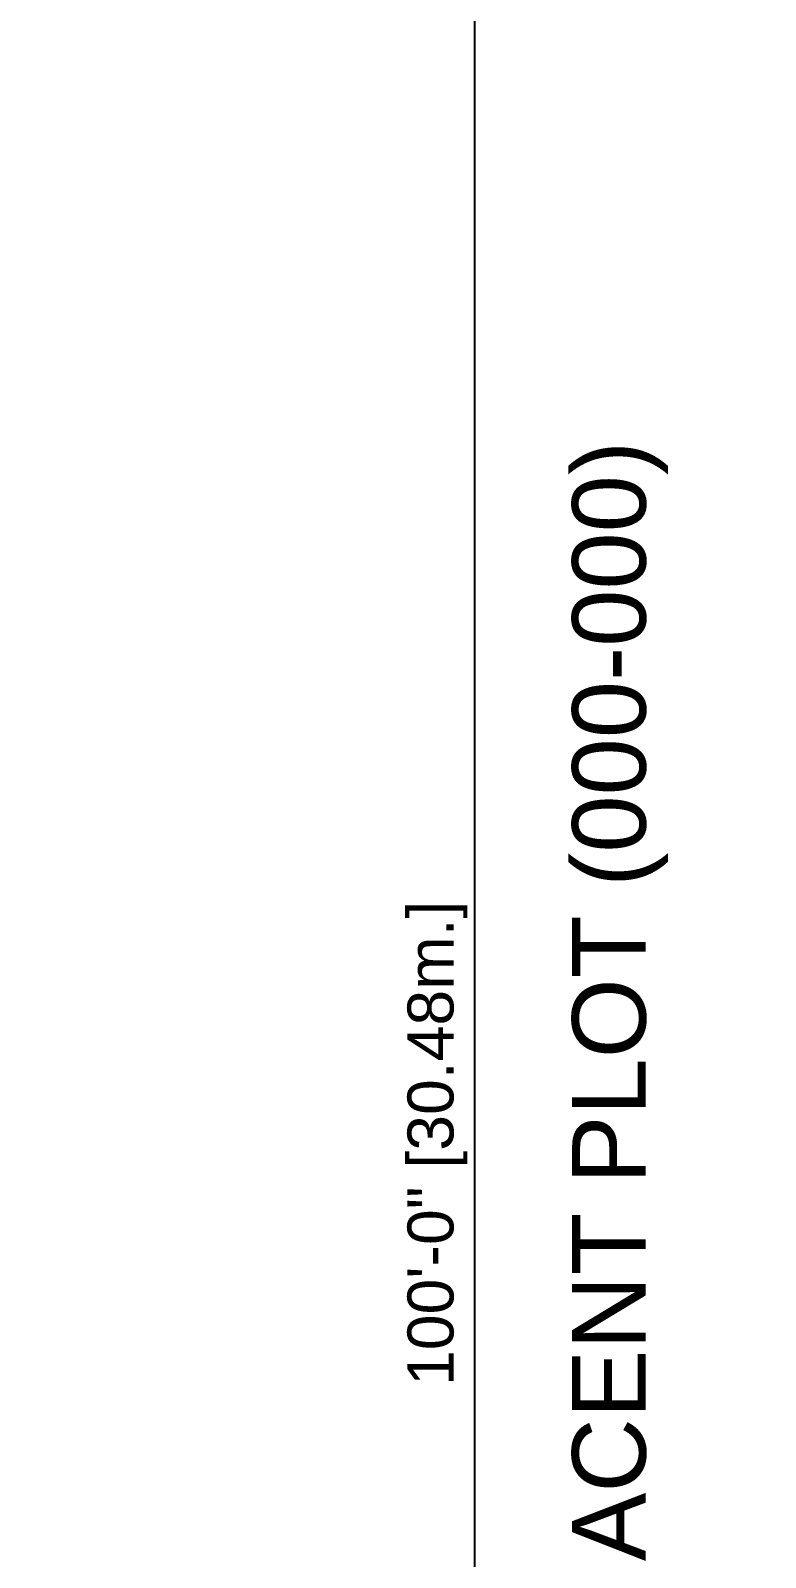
# Model space of a CAD drawing. Header units: centimetres. Extents: x -10658 to 14823, y -5448 to 3597.
# Drawn here: x 11 to 490, y 1254 to 2249 of the extents above; entities that cross this region are included whole.
import ezdxf
from ezdxf.enums import TextEntityAlignment as Align

# ---------------------------------------------------------------- set-up
doc = ezdxf.new("R2010")
doc.units = ezdxf.units.CM
doc.header["$LTSCALE"] = 100
doc.header["$MEASUREMENT"] = 0
doc.header["$PDMODE"] = 35
doc.linetypes.add('FINAL PLOT$0$FINAL PLOT$0$CENTER', pattern=[2, 1.25, -0.25, 0.25, -0.25])
for name, color, linetype in [('DIM IN', 1, 'Continuous'), ('FINAL PLOT$0$DIM-OUT', 1, 'Continuous'), ('FINAL PLOT$0$PLOT LINE', 6, 'FINAL PLOT$0$FINAL PLOT$0$CENTER')]:
    doc.layers.add(name, color=color, linetype=linetype)
doc.layers.add('SOURROUNDING$0$plantitas', color=68, linetype='Continuous', lineweight=5)
doc.styles.add('FINAL PLOT$0$ART', font='arial.ttf')
doc.styles.add('FINAL PLOT$0$ASA', font='romans.shx', dxfattribs={"width": 0.8})
doc.styles.add('FINAL PLOT$0$FINAL PLOT$0$FINAL PLOT$0$ART', font='arial.ttf')
doc.dimstyles.new('FINAL PLOT$0$AS-23-100-FM', dxfattribs={"dimscale": 0, "dimtxt": 20, "dimasz": 15, "dimexe": 15, "dimexo": 10, "dimgap": 5, "dimtad": 1, "dimtoh": 1, "dimdec": 0, "dimlfac": 0.393701, "dimzin": 1, "dimdsep": 46, "dimlunit": 3, "dimtxsty": 'FINAL PLOT$0$ASA', "dimblk1": 'FINAL PLOT$0$_ARCHTICK', "dimblk2": 'FINAL PLOT$0$_ARCHTICK', "dimsah": 1, "dimcen": 15, "dimdle": 15, "dimclrd": 1, "dimclre": 1, "dimclrt": 3, "dimadec": 0, "dimazin": 0, "dimtfac": 1, "dimtdec": 0, "dimtmove": 2, "dimatfit": 3, "dimldrblk": 'FINAL PLOT$0$_ARCHTICK', "dimfxl": 1, "dimtolj": 1, "dimtzin": 0, "dimarcsym": 0})

# ---------------------------------------------------------------- blocks, each defined once
blk = doc.blocks.new('SOURROUNDING$0$0Q62D')
at = {"color": 0, "linetype": 'ByBlock'}
for p, q in [((-0.05, 1.11), (0.07, 0.48)), ((-0.03, 0.53), (-0.05, 1.11)), ((-0.03, 0.96), (0.02, 0.52)), ((-0.33, 0.67), (-0.16, 0.38)), ((-0.24, 0.34), (-0.33, 0.67)), ((-0.99, 0.59), (-0.35, 0.33)), ((-0.47, 0.19), (-0.99, 0.59)), ((0.1, 0.29), (0.34, 0.61)), ((0.34, 0.61), (0.15, 0.24)), ((-0.47, 0.28), (-0.92, 0.55)), ((-0.02, 0.02), (-0.03, 0.53)), ((0.07, 0.48), (0, 0.01)), ((0.02, 0.52), (0.05, 0.51)), ((0.28, 0.34), (1, 0.54)), ((1, 0.54), (0.36, 0.26)), ((1, 0.54), (0.41, 0.33)), ((0, 0), (-0.24, 0.34)), ((-0.16, 0.38), (-0.02, 0.02)), ((0.03, 0.05), (0.28, 0.34)), ((-0.44, 0.21), (-0.38, 0.31)), ((-0.35, 0.33), (0, 0)), ((0, 0.01), (0.1, 0.29)), ((0.36, 0.26), (0, 0.01)), ((0.15, 0.24), (0.03, 0.05)), ((0.08, 0.09), (0.31, 0.27)), ((-0.05, 0.01), (-0.47, 0.19)), ((-0.09, 0.04), (-0.36, 0.22)), ((-1.16, -0.15), (-0.66, 0.01)), ((-0.66, 0.01), (-0.05, 0.01)), ((-0.01, 0.01), (-0.62, -0.13)), ((0.01, 0), (-0.09, -0.29)), ((0, 0.01), (0.39, 0.1)), ((0, -0.42), (0.01, 0)), ((0.02, 0.01), (0.12, -0.52)), ((0.33, -0.36), (0.02, 0.01)), ((0.04, 0.01), (0.28, 0.02)), ((0.39, 0.1), (0.83, 0.01)), ((0.83, 0.01), (0.39, -0.02)), ((0.77, 0.01), (0.5, 0.01)), ((-1.16, -0.15), (-0.72, -0.06)), ((-0.2, -0.01), (-0.53, -0.04)), ((-0.35, -0.31), (-0.01, -0.04)), ((-0.04, -0.06), (-0.31, -0.35)), ((0, -0.03), (-0.3, -0.43)), ((-0.12, -0.23), (0, -0.03)), ((0.02, -0.06), (0.07, -0.48)), ((0.05, -0.01), (0.37, -0.3)), ((0.39, -0.02), (0.05, -0.01)), ((-0.62, -0.13), (-1.16, -0.15)), ((-0.64, -0.6), (-0.35, -0.31)), ((-0.16, -0.45), (-0.12, -0.23)), ((-0.09, -0.29), (-0.16, -0.45)), ((0.37, -0.3), (0.6, -0.73)), ((-0.3, -0.43), (-0.64, -0.6)), ((0.05, -1.18), (0, -0.42)), ((0.6, -0.73), (0.33, -0.36)), ((0.49, -0.56), (0.38, -0.38)), ((0.12, -0.52), (0.05, -1.18)), ((0.04, -1.08), (0.05, -0.56))]:
    blk.add_line(p, q, dxfattribs=at)
blk = doc.blocks.new('SOURROUNDING')
at = {"layer": 'SOURROUNDING$0$plantitas', "color": 54, "extrusion": (0, 0, -1), "xscale": 90.07812315540856, "yscale": 90.07812315540856, "zscale": -90.07812315540879, "rotation": 141.4792577779152}
blk.add_blockref('SOURROUNDING$0$0Q62D', (99.02, 1959.19), dxfattribs=at)
blk = doc.blocks.new('FINAL PLOT$0$_ARCHTICK')
at = {"color": 0, "linetype": 'ByBlock', "const_width": 0.15}
blk.add_lwpolyline([(-0.5, -0.5), (0.5, 0.5)], dxfattribs=at)
blk = doc.blocks.new('*D581')
at = {"layer": 'Defpoints', "color": 0, "transparency": 16777216}
for p in [(161.91, 3048), (161.91, 0), (300.86, 0)]:
    blk.add_point(p, dxfattribs=at)
at = {"layer": 'FINAL PLOT$0$DIM-OUT', "color": 1, "lineweight": -2, "transparency": 16777216}
for p, q in [((300.86, 3063), (300.86, -15)), ((171.91, 3048), (315.86, 3048)), ((171.91, 0), (315.86, 0))]:
    blk.add_line(p, q, dxfattribs=at)
at = {"layer": 'FINAL PLOT$0$DIM-OUT', "color": 1, "lineweight": -2, "transparency": 16777216, "xscale": 15, "yscale": 15, "zscale": 15}
for p, rotation in [((300.86, 3048), 90), ((300.86, 0), 270)]:
    blk.add_blockref('FINAL PLOT$0$_ARCHTICK', p, dxfattribs=dict(at, rotation=rotation))
at = {"layer": 'FINAL PLOT$0$DIM-OUT', "color": 3, "transparency": 16777216, "insert": (276.63, 1524), "char_height": 30, "attachment_point": 5, "rotation": 90, "style": 'FINAL PLOT$0$ART'}
blk.add_mtext('\\A1;100\'-0" [30.48m.]', dxfattribs=at)
blk = doc.blocks.new('FINAL PLOT')
at = {"layer": 'FINAL PLOT$0$PLOT LINE', "color": 7, "style": 'FINAL PLOT$0$FINAL PLOT$0$FINAL PLOT$0$ART'}
blk.add_text('ADJACENT PLOT (000-000)', height=48, rotation=90, dxfattribs=at).set_placement((388.45, 1553.38), align=Align.MIDDLE_CENTER)
at = {"layer": 'FINAL PLOT$0$DIM-OUT'}
dim = blk.add_linear_dim(base=(300.86, 0), p1=(161.91, 3048), p2=(161.91, 0), angle=90, dimstyle='FINAL PLOT$0$AS-23-100-FM', override={"dimscale": 1, "dimtxt": 30, "dimtxsty": 'FINAL PLOT$0$ART'}, dxfattribs=at)
dim.commit()
dim.dimension.update_dxf_attribs({"geometry": '*D581', "text_midpoint": (276.63, 1524)})

msp = doc.modelspace()

# ---------------------------------------------------------------- block references
msp.add_blockref('SOURROUNDING', (0, 0))

# ---------------------------------------------------------------- next in the draw order: wipeouts: each hides what was drawn before it
msp.add_wipeout([(2339.52, 3271), (12.71, 3231.59), (170.46, 1963.73), (571.41, 525.08), (2865.35, 373.99), (2457.83, 1838.92)]).dxf.layer = 'DIM IN'

# ---------------------------------------------------------------- next in the draw order: block references
msp.add_blockref('FINAL PLOT', (0, 0))

doc.saveas('drawing.dxf')
